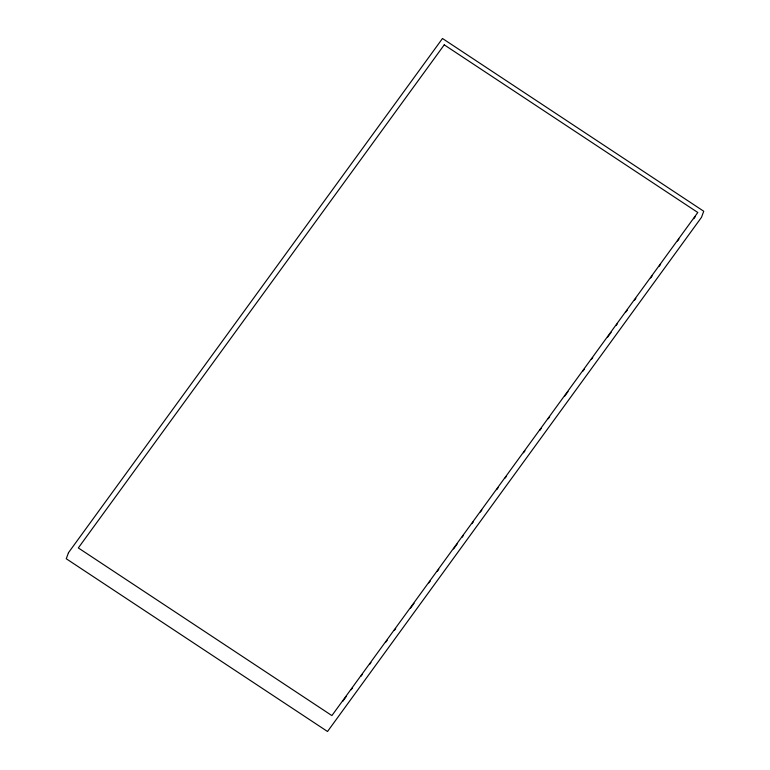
<?xml version="1.0" encoding="UTF-8"?>
<svg xmlns="http://www.w3.org/2000/svg" width="770" height="770" viewBox="0 0 770 770"><rect width="100%" height="100%" fill="white"/><g stroke="black" fill="none" stroke-linecap="round" stroke-linejoin="round"><path stroke-width="1.16" d="M342.689 701.403L346.221 696.542M351.168 689.747L352.583 687.803M361.053 676.147L362.468 674.202M369.533 664.491L370.947 662.556M385.78 642.161L387.195 640.216M394.259 630.505L395.674 628.561M410.506 608.165L414.039 603.305M428.871 582.909L430.286 580.965M437.35 571.253L438.765 569.319M453.597 548.923L457.13 544.063M462.077 537.268L463.482 535.323M471.962 523.667L473.377 521.723M480.442 512.012L481.856 510.067M496.688 489.672L498.103 487.737M505.159 478.016L506.573 476.081M523.533 452.77L524.938 450.825M539.78 430.43L541.194 428.486M548.25 418.774L549.665 416.83M564.497 396.435L568.029 391.583M582.871 371.188L584.276 369.244M591.341 359.532L592.756 357.588M607.588 337.193L611.12 332.342M616.067 325.537L617.482 323.592M625.962 311.946L627.367 310.002M634.432 300.29L635.847 298.346M650.679 277.951L652.094 276.007M659.159 266.295L660.573 264.351M677.523 241.039L678.938 239.104M693.77 218.709L695.185 216.765M68.482 552.696L66.258 558.75L327.519 731.5L701.518 217.304L703.741 211.249L442.481 38.5L68.482 552.696M444.242 44.843L78.328 547.932L331.889 715.59L697.803 212.491L444.242 44.843"/></g></svg>
